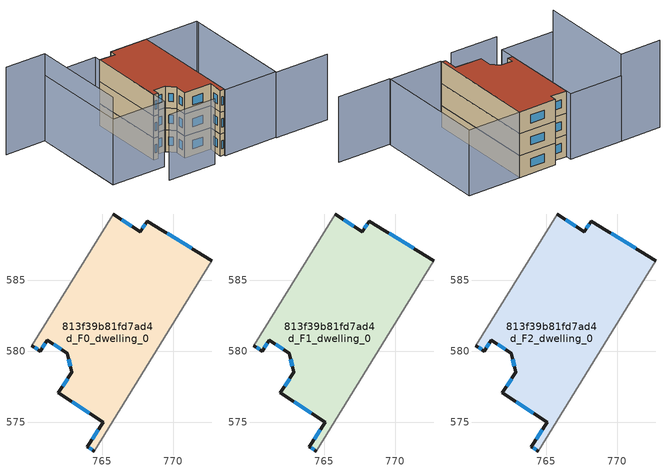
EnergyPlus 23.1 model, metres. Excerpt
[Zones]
813f39b81fd7ad4d_F0_dwelling_0
 floor ground (EU_floor_Construction): 772.71,586.38 764.44,572.97 763.96,573.28 765.09,574.99 761.92,577.08 762.86,578.5 762.56,579.85 761.15,580.79 760.63,580.01 760.06,580.39 765.78,589.66 767.69,588.4 768.19,589.17 z0
 wall outside (EU_wall_Construction): 760.06,580.39 760.63,580.01 761.15,580.79 762.56,579.85 762.86,578.5 761.92,577.08 765.09,574.99 763.96,573.28 764.44,572.97 / 772.71,586.38 768.19,589.17 767.69,588.4 765.78,589.66 z0:3
 wall adiabatic (EU_wall_Construction): 765.78,589.66 760.06,580.39 / 764.44,572.97 772.71,586.38 z0:3
 window (EU_Window_Construction): 764.74,574.46 764.32,573.81 / 762.91,576.43 764.11,575.64 / 762.57,578.06 762.21,577.52 / 762.65,579.43 762.77,578.93 / 761.59,580.49 762.12,580.14 / 760.79,580.25 760.99,580.54 / 760.24,580.27 760.45,580.12 / 767.09,588.8 766.37,589.27 / 768.03,588.93 767.84,588.64 / 771.3,587.25 769.6,588.3 / 764.11,573.18 764.29,573.06 z0.93:2.07
813f39b81fd7ad4d_F1_dwelling_0
 floor to 813f39b81fd7ad4d_F0_dwelling_0 (EU_floor_Construction): 772.71,586.38 764.44,572.97 763.96,573.28 765.09,574.99 761.92,577.08 762.86,578.5 762.56,579.85 761.15,580.79 760.63,580.01 760.06,580.39 765.78,589.66 767.69,588.4 768.19,589.17 z3
 wall outside (EU_wall_Construction): 760.06,580.39 760.63,580.01 761.15,580.79 762.56,579.85 762.86,578.5 761.92,577.08 765.09,574.99 763.96,573.28 764.44,572.97 / 772.71,586.38 768.19,589.17 767.69,588.4 765.78,589.66 z3:6
 wall adiabatic (EU_wall_Construction): 765.78,589.66 760.06,580.39 / 764.44,572.97 772.71,586.38 z3:6
 window (EU_Window_Construction): 764.74,574.46 764.32,573.81 / 762.91,576.43 764.11,575.64 / 762.57,578.06 762.21,577.52 / 762.65,579.43 762.77,578.93 / 761.59,580.49 762.12,580.14 / 760.79,580.25 760.99,580.54 / 760.24,580.27 760.45,580.12 / 767.09,588.8 766.37,589.27 / 768.03,588.93 767.84,588.64 / 771.3,587.25 769.6,588.3 / 764.11,573.18 764.29,573.06 z3.93:5.07
813f39b81fd7ad4d_F2_dwelling_0
 floor to 813f39b81fd7ad4d_F1_dwelling_0 (EU_floor_Construction): 772.71,586.38 764.44,572.97 763.96,573.28 765.09,574.99 761.92,577.08 762.86,578.5 762.56,579.85 761.15,580.79 760.63,580.01 760.06,580.39 765.78,589.66 767.69,588.4 768.19,589.17 z6
 wall outside (EU_wall_Construction): 760.06,580.39 760.63,580.01 761.15,580.79 762.56,579.85 762.86,578.5 761.92,577.08 765.09,574.99 763.96,573.28 764.44,572.97 / 772.71,586.38 768.19,589.17 767.69,588.4 765.78,589.66 z6:9
 wall adiabatic (EU_wall_Construction): 765.78,589.66 760.06,580.39 / 764.44,572.97 772.71,586.38 z6:9
 window (EU_Window_Construction): 764.74,574.46 764.32,573.81 / 762.91,576.43 764.11,575.64 / 762.57,578.06 762.21,577.52 / 762.65,579.43 762.77,578.93 / 761.59,580.49 762.12,580.14 / 760.79,580.25 760.99,580.54 / 760.24,580.27 760.45,580.12 / 767.09,588.8 766.37,589.27 / 768.03,588.93 767.84,588.64 / 771.3,587.25 769.6,588.3 / 764.11,573.18 764.29,573.06 z6.93:8.07
 roof outside (EU_roof_Construction): 765.09,574.99 763.96,573.28 764.44,572.97 772.71,586.38 768.19,589.17 767.69,588.4 765.78,589.66 760.06,580.39 760.63,580.01 761.15,580.79 762.56,579.85 762.86,578.5 761.92,577.08 z9
shading: 756.04,576.76 761.82,573.17 / 777.18,564.69 770.7,568.71 / 770.7,568.71 779.04,582.14 / 779.19,582.39 770.81,568.79 / 770.81,568.79 764.32,572.78 / 764.32,572.78 772.71,586.39 / 772.71,586.39 779.19,582.39 / 752.47,582.6 759.73,594.38 / 759.73,594.38 766.22,590.38 / 766.22,590.38 758.96,578.6 / 758.96,578.6 752.47,582.6 z0:9; 754.75,597.45 759.73,594.37 / 759.73,594.37 752.52,582.68 z0:12
[Building]
EU S2 Campaign: North Axis=0; Terrain=City; Solar Distribution=FullExterior
[Site:Location]
Montreal-Trudeau.Intl.AP: Latitude=45.4667; Longitude=-73.75; Time Zone=-5; Elevation=36
[SizingPeriod:WeatherFileDays]
AnnualSizingPeriod: Begin Month=1; Begin Day of Month=1; End Month=12; End Day of Month=31; Day of Week for Start Day=Monday; Use Weather File Daylight Saving Period=No; Use Weather File Rain and Snow Indicators=No
[MATERIAL]
EU_InternalMass_Material: Roughness=MediumRough; Thickness=0.1; Conductivity=1; Density=1800; Specific Heat=900; Thermal Absorptance=0.9; Solar Absorptance=0.7; Visible Absorptance=0.7
[MATERIAL:NOMASS] Roughness=MediumRough; Thermal Absorptance=0.9; Solar Absorptance=0.7; Visible Absorptance=0.7
Name | Thermal Resistance
EU_wall_NoMass; EU_floor_NoMass | 1.36485
EU_roof_NoMass | 2.55992
[WINDOWMATERIAL:SIMPLEGLAZINGSYSTEM]
EU_Window_SimpleGlazing: UFactor=3.92339; Solar Heat Gain Coefficient=0.8; Visible Transmittance=0.8
[CONSTRUCTION]
EU_wall_Construction: EU_wall_NoMass
EU_roof_Construction: EU_roof_NoMass
EU_floor_Construction: EU_floor_NoMass
EU_Window_Construction: EU_Window_SimpleGlazing
EU_InternalMass_Construction: EU_InternalMass_Material
[ZONE] Type=1; Multiplier=1; Ceiling Height=autocalculate; Floor Area=autocalculate; Part of Total Floor Area=Yes
Name | Volume
813f39b81fd7ad4d_F0_dwelling_0 | 284.391
813f39b81fd7ad4d_F1_dwelling_0; 813f39b81fd7ad4d_F2_dwelling_0 | 284.392
[INTERNALMASS] Construction=EU_InternalMass_Construction; Surface Area=94.797
Name | Zone or ZoneList
813f39b81fd7ad4d_F0_dwelling_0_EU_InternalMass | 813f39b81fd7ad4d_F0_dwelling_0
813f39b81fd7ad4d_F1_dwelling_0_EU_InternalMass | 813f39b81fd7ad4d_F1_dwelling_0
813f39b81fd7ad4d_F2_dwelling_0_EU_InternalMass | 813f39b81fd7ad4d_F2_dwelling_0
[OTHEREQUIPMENT] Fuel Type=Electricity; Design Level Calculation Method=Watts/Area; Power per Zone Floor Area=1; Fraction Latent=0; Fraction Radiant=0; Fraction Lost=0; Carbon Dioxide Generation Rate=0; EndUse Subcategory=EU_Step8_InternalGains
Name | Zone or ZoneList or Space or SpaceList | Schedule
EU_Step8_InternalGain_813f39b81fd7ad4d_F0_dwelling_0_f000 | 813f39b81fd7ad4d_F0_dwelling_0 | EU_Step8_GainSchedule_813f39b81fd7ad4d_F0_dwelling_0_f000
EU_Step8_InternalGain_813f39b81fd7ad4d_F1_dwelling_0_f000 | 813f39b81fd7ad4d_F1_dwelling_0 | EU_Step8_GainSchedule_813f39b81fd7ad4d_F1_dwelling_0_f000
EU_Step8_InternalGain_813f39b81fd7ad4d_F2_dwelling_0_f000 | 813f39b81fd7ad4d_F2_dwelling_0 | EU_Step8_GainSchedule_813f39b81fd7ad4d_F2_dwelling_0_f000
[ZONEVENTILATION:DESIGNFLOWRATE] Schedule=EU_AlwaysOn; Design Flow Rate Calculation Method=AirChanges/Hour; Air Changes per Hour=0.860309; Ventilation Type=Natural; Fan Pressure Rise=0; Fan Total Efficiency=1; Constant Term Coefficient=1; Temperature Term Coefficient=0; Velocity Term Coefficient=0; Velocity Squared Term Coefficient=0; Minimum Indoor Temperature=-100; Maximum Indoor Temperature=100; Delta Temperature=-100; Minimum Outdoor Temperature=-100; Maximum Outdoor Temperature=100; Maximum Wind Speed=40
Name | Zone or ZoneList or Space or SpaceList
EU_ConstantAir_813f39b81fd7ad4d_F0_dwelling_0 | 813f39b81fd7ad4d_F0_dwelling_0
EU_ConstantAir_813f39b81fd7ad4d_F1_dwelling_0 | 813f39b81fd7ad4d_F1_dwelling_0
EU_ConstantAir_813f39b81fd7ad4d_F2_dwelling_0 | 813f39b81fd7ad4d_F2_dwelling_0
[HVACTEMPLATE:THERMOSTAT] Constant Heating Setpoint=20; Constant Cooling Setpoint=50
EU_HeatOnly_813f39b81fd7ad4d_F0_dwelling_0; EU_HeatOnly_813f39b81fd7ad4d_F1_dwelling_0; EU_HeatOnly_813f39b81fd7ad4d_F2_dwelling_0
[HVACTEMPLATE:ZONE:IDEALLOADSAIRSYSTEM] System Availability Schedule=EU_AlwaysOn; Maximum Heating Supply Air Temperature=50; Minimum Cooling Supply Air Temperature=13; Maximum Heating Supply Air Humidity Ratio=0.0156; Minimum Cooling Supply Air Humidity Ratio=0.0077; Heating Limit=NoLimit; Cooling Limit=NoLimit; Heating Availability Schedule=EU_AlwaysOn; Cooling Availability Schedule=EU_CoolingOff; Dehumidification Control Type=ConstantSensibleHeatRatio; Cooling Sensible Heat Ratio=0.7; Dehumidification Setpoint=60; Humidification Control Type=None; Humidification Setpoint=30; Outdoor Air Method=None; Outdoor Air Flow Rate per Person=0.00944; Outdoor Air Flow Rate per Zone Floor Area=0; Outdoor Air Flow Rate per Zone=0; Demand Controlled Ventilation Type=None; Outdoor Air Economizer Type=NoEconomizer; Heat Recovery Type=None; Sensible Heat Recovery Effectiveness=0.7; Latent Heat Recovery Effectiveness=0.65
Name | Template Thermostat
813f39b81fd7ad4d_F0_dwelling_0 | EU_HeatOnly_813f39b81fd7ad4d_F0_dwelling_0
813f39b81fd7ad4d_F1_dwelling_0 | EU_HeatOnly_813f39b81fd7ad4d_F1_dwelling_0
813f39b81fd7ad4d_F2_dwelling_0 | EU_HeatOnly_813f39b81fd7ad4d_F2_dwelling_0
[SIZING:ZONE] Zone Cooling Design Supply Air Temperature Input Method=SupplyAirTemperature; Zone Cooling Design Supply Air Temperature=13; Zone Heating Design Supply Air Temperature Input Method=SupplyAirTemperature; Zone Heating Design Supply Air Temperature=50; Zone Cooling Design Supply Air Humidity Ratio=0.008; Zone Heating Design Supply Air Humidity Ratio=0.008; Cooling Design Air Flow Method=DesignDay; Cooling Design Air Flow Rate=0; Cooling Minimum Air Flow per Zone Floor Area=0.000762; Cooling Minimum Air Flow=0; Cooling Minimum Air Flow Fraction=0.2; Heating Design Air Flow Method=DesignDay; Heating Design Air Flow Rate=0; Heating Maximum Air Flow per Zone Floor Area=0.002032; Heating Maximum Air Flow=0.141576; Heating Maximum Air Flow Fraction=0.3; Account for Dedicated Outdoor Air System=No; Dedicated Outdoor Air System Control Strategy=NeutralSupplyAir; Dedicated Outdoor Air Low Setpoint Temperature for Design=autosize; Dedicated Outdoor Air High Setpoint Temperature for Design=autosize; Zone Load Sizing Method=Sensible Load Only No Latent Load; Zone Latent Cooling Design Supply Air Humidity Ratio Input Method=HumidityRatioDifference; Zone Cooling Design Supply Air Humidity Ratio Difference=0.005; Zone Latent Heating Design Supply Air Humidity Ratio Input Method=HumidityRatioDifference; Zone Humidification Design Supply Air Humidity Ratio Difference=0.005
813f39b81fd7ad4d_F0_dwelling_0; 813f39b81fd7ad4d_F1_dwelling_0; 813f39b81fd7ad4d_F2_dwelling_0
[SCHEDULE:CONSTANT]
Name | Hourly Value
EU_AlwaysOn | 1
EU_CoolingOff | 0
[SCHEDULE:FILE] Column Number=1; Rows to Skip at Top=0; Number of Hours of Data=8760; Column Separator=Comma; Interpolate to Timestep=No; Minutes per Item=60; Adjust Schedule for Daylight Savings=Yes
Name | File
EU_Step8_GainSchedule_813f39b81fd7ad4d_F0_dwelling_0_f000 | ../../schedules/813f39b81fd7ad4d/813f39b81fd7ad4d_F0_dwelling_0_f000_gain.csv
EU_Step8_GainSchedule_813f39b81fd7ad4d_F1_dwelling_0_f000 | ../../schedules/813f39b81fd7ad4d/813f39b81fd7ad4d_F1_dwelling_0_f000_gain.csv
EU_Step8_GainSchedule_813f39b81fd7ad4d_F2_dwelling_0_f000 | ../../schedules/813f39b81fd7ad4d/813f39b81fd7ad4d_F2_dwelling_0_f000_gain.csv
